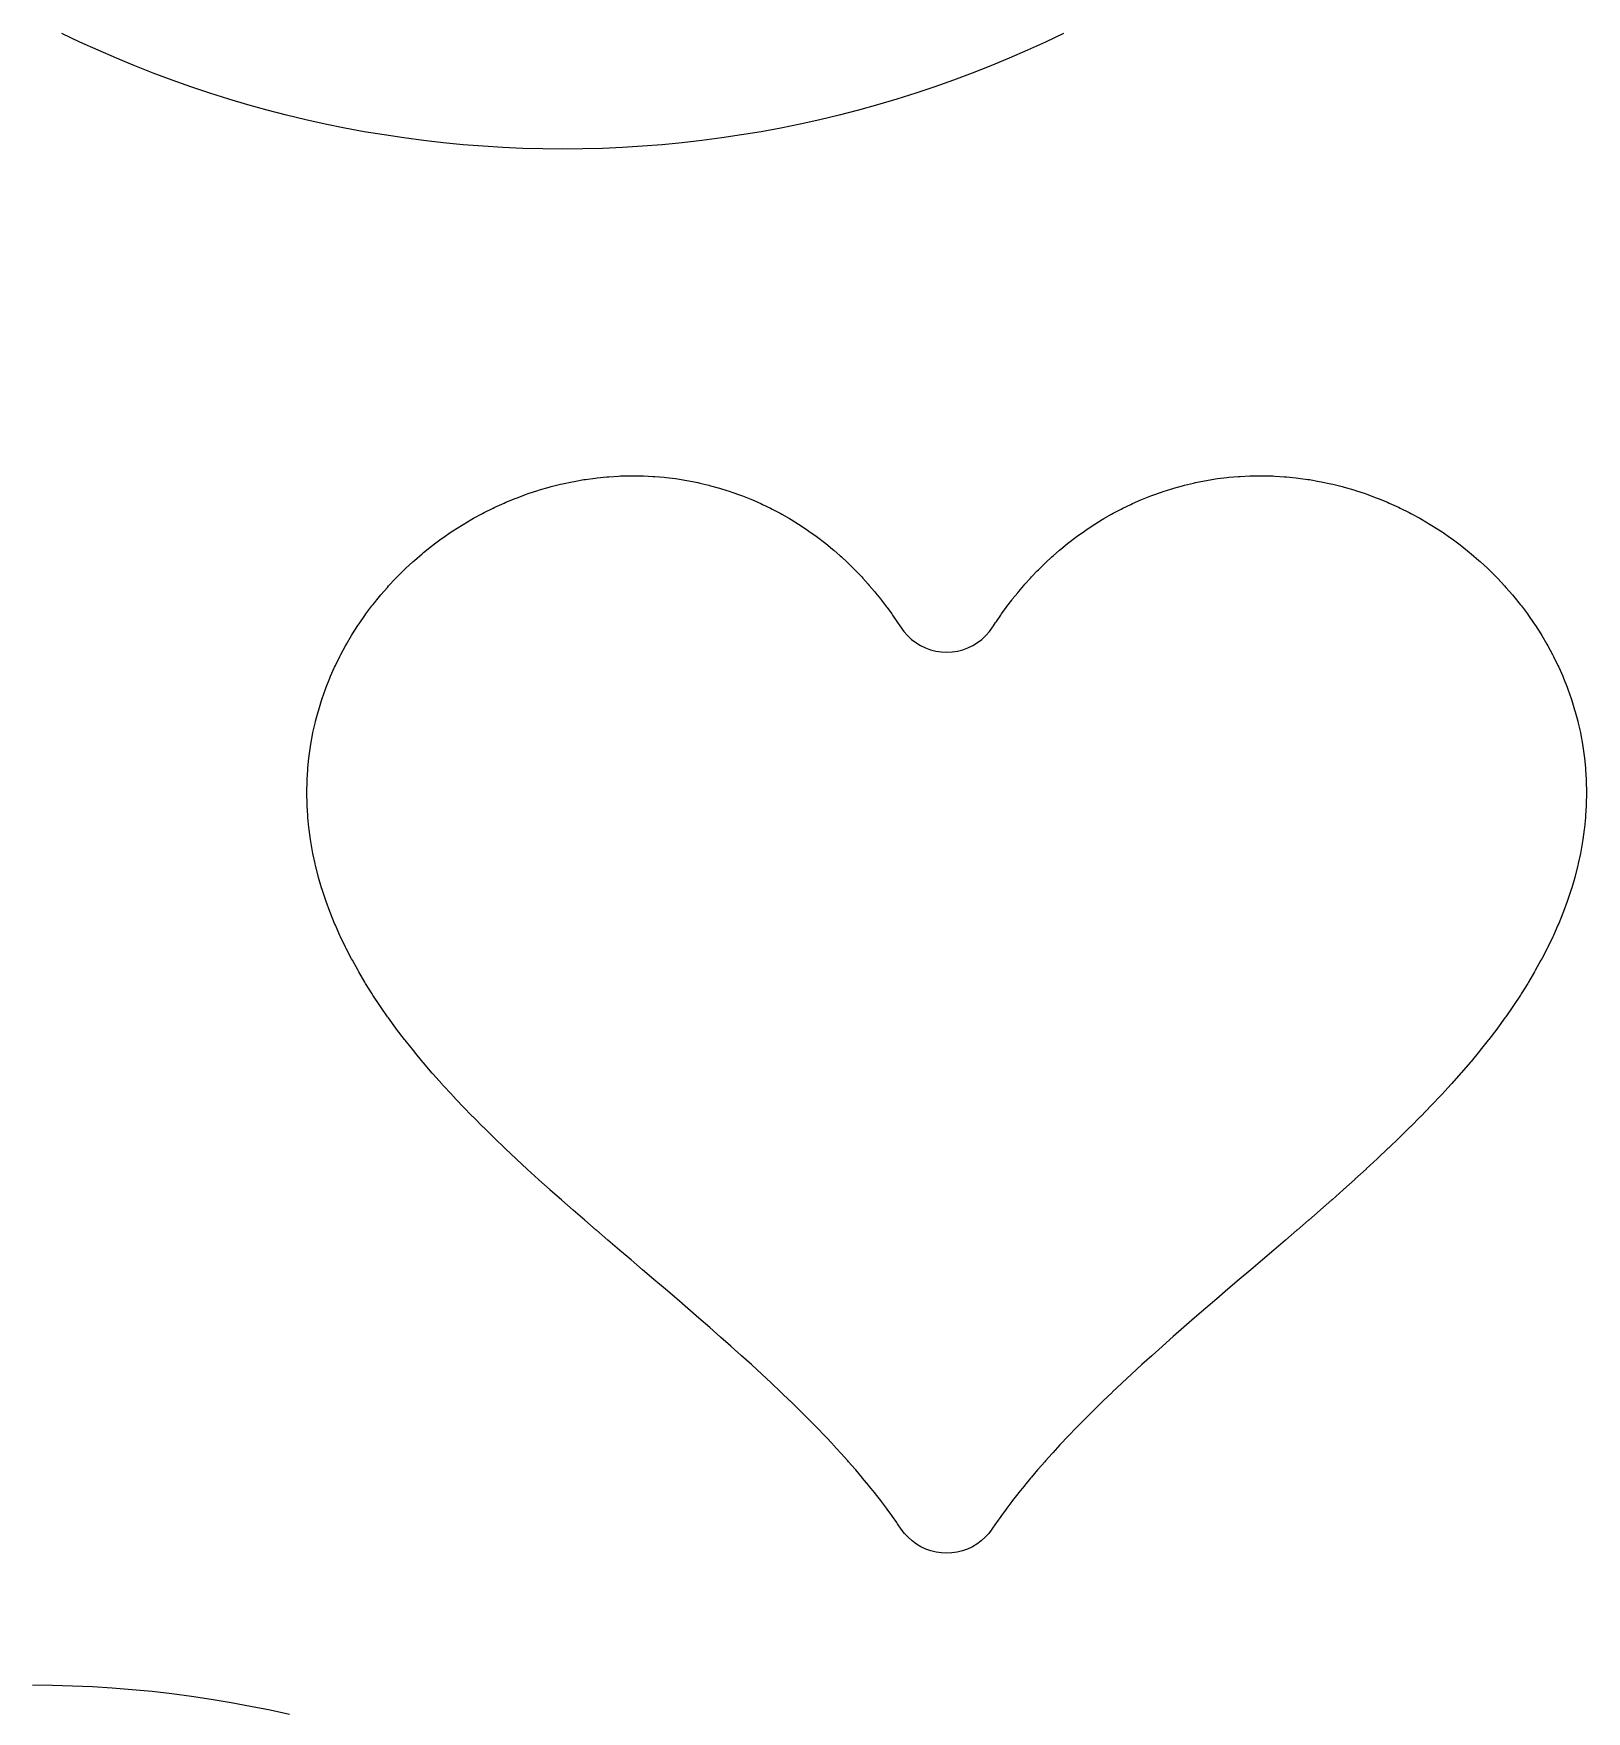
# Model space of a CAD drawing. Header units: metres. Extents: x 10 to 1210, y 10 to 2773.
# Drawn here: x 1027.1 to 1197, y 743.1 to 926.6 of the extents above; entities that cross this region are included whole.
import ezdxf

# ---------------------------------------------------------------- set-up
doc = ezdxf.new("R2010")
doc.units = ezdxf.units.M
doc.layers.add('DIS_KENAR_V91_Z3', color=1, linetype='Continuous')

msp = doc.modelspace()

# ---------------------------------------------------------------- linework, layer by layer
at = {"layer": 'DIS_KENAR_V91_Z3'}
for points in [[(1139.8, 926.65), (1137.83, 925.71), (1135.84, 924.81), (1133.84, 923.94), (1131.83, 923.1), (1129.8, 922.3), (1127.75, 921.54), (1125.7, 920.81), (1123.63, 920.12), (1121.55, 919.46), (1119.45, 918.84), (1117.35, 918.26), (1115.24, 917.71), (1113.12, 917.2), (1110.99, 916.73), (1108.85, 916.3), (1106.71, 915.9), (1104.55, 915.54), (1102.4, 915.22), (1100.23, 914.93), (1098.07, 914.68), (1095.89, 914.48), (1093.72, 914.3), (1091.54, 914.17), (1089.36, 914.08), (1087.18, 914.02), (1085, 914), (1082.82, 914.02), (1080.64, 914.08), (1078.46, 914.17), (1076.28, 914.3), (1074.11, 914.48), (1071.93, 914.68), (1069.77, 914.93), (1067.6, 915.22), (1065.45, 915.54), (1063.29, 915.9), (1061.15, 916.3), (1059.01, 916.73), (1056.88, 917.2), (1054.76, 917.71), (1052.65, 918.26), (1050.55, 918.84), (1048.45, 919.46), (1046.37, 920.12), (1044.3, 920.81), (1042.25, 921.54), (1040.2, 922.3), (1038.17, 923.1), (1036.16, 923.94), (1034.16, 924.81), (1032.17, 925.71), (1030.2, 926.65)], [(1027, 746), (1029.18, 745.98), (1031.36, 745.92), (1033.54, 745.83), (1035.72, 745.7), (1037.89, 745.52), (1040.07, 745.32), (1042.23, 745.07), (1044.4, 744.78), (1046.55, 744.46), (1048.71, 744.1), (1050.85, 743.7), (1052.99, 743.27), (1055.12, 742.8)]]:
    msp.add_lwpolyline(points, dxfattribs=at)
msp.add_lwpolyline([(1067.76, 816.52), (1067.68, 816.62), (1066.82, 817.75), (1066.75, 817.85), (1065.92, 818.98), (1065.84, 819.09), (1065.05, 820.22), (1064.97, 820.34), (1064.22, 821.47), (1064.14, 821.6), (1063.43, 822.73), (1063.35, 822.86), (1062.69, 823.99), (1062.6, 824.14), (1061.98, 825.27), (1061.9, 825.42), (1061.31, 826.54), (1061.23, 826.7), (1060.69, 827.83), (1060.62, 827.99), (1060.12, 829.12), (1060.04, 829.29), (1059.59, 830.41), (1059.52, 830.59), (1059.11, 831.71), (1059.04, 831.9), (1058.68, 833.01), (1058.61, 833.21), (1058.29, 834.32), (1058.23, 834.52), (1057.95, 835.63), (1057.9, 835.84), (1057.67, 836.94), (1057.63, 837.16), (1057.43, 838.25), (1057.4, 838.47), (1057.25, 839.56), (1057.22, 839.79), (1057.12, 840.87), (1057.1, 841.1), (1057.03, 842.18), (1057.02, 842.42), (1057, 843.49), (1057, 843.72), (1057.02, 844.79), (1057.03, 845.03), (1057.1, 846.09), (1057.12, 846.33), (1057.22, 847.38), (1057.25, 847.62), (1057.4, 848.66), (1057.44, 848.9), (1057.62, 849.94), (1057.67, 850.17), (1057.9, 851.2), (1057.96, 851.43), (1058.23, 852.46), (1058.3, 852.68), (1058.61, 853.7), (1058.68, 853.92), (1059.04, 854.92), (1059.12, 855.14), (1059.51, 856.13), (1059.6, 856.35), (1060.03, 857.32), (1060.13, 857.53), (1060.6, 858.5), (1060.71, 858.7), (1061.22, 859.65), (1061.33, 859.85), (1061.88, 860.78), (1062, 860.97), (1062.58, 861.89), (1062.71, 862.08), (1063.33, 862.97), (1063.46, 863.15), (1064.12, 864.03), (1064.25, 864.2), (1064.94, 865.06), (1065.08, 865.23), (1065.81, 866.06), (1065.95, 866.22), (1066.71, 867.03), (1066.86, 867.18), (1067.65, 867.96), (1067.8, 868.11), (1068.62, 868.87), (1068.78, 869.01), (1069.62, 869.73), (1069.78, 869.87), (1070.65, 870.57), (1070.82, 870.7), (1071.71, 871.36), (1071.89, 871.48), (1072.8, 872.12), (1072.98, 872.23), (1073.92, 872.83), (1074.1, 872.94), (1075.05, 873.51), (1075.24, 873.61), (1076.21, 874.14), (1076.4, 874.24), (1077.39, 874.73), (1077.58, 874.82), (1078.58, 875.28), (1078.78, 875.36), (1079.8, 875.78), (1080, 875.86), (1081.02, 876.24), (1081.22, 876.31), (1082.26, 876.65), (1082.46, 876.72), (1083.5, 877.02), (1083.72, 877.08), (1084.76, 877.34), (1084.97, 877.39), (1086.02, 877.61), (1086.24, 877.65), (1087.29, 877.84), (1087.5, 877.87), (1088.56, 878.01), (1088.78, 878.04), (1089.82, 878.15), (1090.05, 878.16), (1091.09, 878.23), (1091.31, 878.24), (1092.36, 878.27), (1092.58, 878.27), (1093.61, 878.26), (1093.84, 878.25), (1094.87, 878.2), (1095.09, 878.18), (1096.11, 878.1), (1096.33, 878.07), (1097.35, 877.95), (1097.57, 877.92), (1098.57, 877.75), (1098.79, 877.71), (1099.78, 877.52), (1099.99, 877.47), (1100.97, 877.24), (1101.18, 877.18), (1102.15, 876.91), (1102.36, 876.85), (1103.3, 876.55), (1103.51, 876.48), (1104.44, 876.15), (1104.65, 876.07), (1105.56, 875.7), (1105.76, 875.62), (1106.66, 875.23), (1106.85, 875.14), (1107.73, 874.71), (1107.92, 874.62), (1108.78, 874.16), (1108.96, 874.06), (1109.8, 873.58), (1109.98, 873.48), (1110.8, 872.97), (1110.97, 872.86), (1111.77, 872.33), (1111.93, 872.21), (1112.71, 871.66), (1112.86, 871.54), (1113.62, 870.97), (1113.77, 870.85), (1114.5, 870.25), (1114.64, 870.13), (1115.35, 869.51), (1115.48, 869.39), (1116.16, 868.76), (1116.3, 868.63), (1116.95, 867.99), (1117.08, 867.86), (1117.71, 867.2), (1117.83, 867.08), (1118.43, 866.41), (1118.54, 866.28), (1119.12, 865.6), (1119.23, 865.47), (1119.78, 864.79), (1119.88, 864.66), (1120.4, 863.97), (1120.5, 863.84), (1120.99, 863.15), (1121.08, 863.02), (1121.55, 862.33), (1121.64, 862.2), (1121.87, 861.84), (1122.31, 861.23), (1122.7, 860.78), (1123.14, 860.37), (1123.62, 860.01), (1124.13, 859.7), (1124.67, 859.44), (1125.23, 859.23), (1125.81, 859.09), (1126.4, 859), (1127, 858.97), (1127.6, 859), (1128.19, 859.09), (1128.77, 859.23), (1129.33, 859.44), (1129.87, 859.7), (1130.38, 860.01), (1130.86, 860.37), (1131.3, 860.78), (1131.69, 861.23), (1132.13, 861.84), (1132.36, 862.2), (1132.45, 862.33), (1132.92, 863.02), (1133.01, 863.15), (1133.5, 863.84), (1133.6, 863.97), (1134.12, 864.66), (1134.22, 864.79), (1134.77, 865.47), (1134.88, 865.6), (1135.46, 866.28), (1135.57, 866.41), (1136.17, 867.08), (1136.29, 867.2), (1136.92, 867.86), (1137.05, 867.99), (1137.7, 868.63), (1137.84, 868.76), (1138.52, 869.39), (1138.65, 869.51), (1139.36, 870.13), (1139.5, 870.25), (1140.23, 870.85), (1140.38, 870.97), (1141.14, 871.54), (1141.29, 871.66), (1142.07, 872.21), (1142.23, 872.33), (1143.03, 872.86), (1143.2, 872.97), (1144.02, 873.48), (1144.2, 873.58), (1145.04, 874.06), (1145.22, 874.16), (1146.08, 874.62), (1146.27, 874.71), (1147.15, 875.14), (1147.34, 875.23), (1148.24, 875.62), (1148.44, 875.7), (1149.35, 876.07), (1149.56, 876.15), (1150.49, 876.48), (1150.7, 876.55), (1151.64, 876.85), (1151.85, 876.91), (1152.82, 877.18), (1153.03, 877.24), (1154.01, 877.47), (1154.22, 877.52), (1155.21, 877.71), (1155.43, 877.75), (1156.43, 877.92), (1156.65, 877.95), (1157.67, 878.07), (1157.89, 878.1), (1158.91, 878.18), (1159.13, 878.2), (1160.16, 878.25), (1160.39, 878.26), (1161.42, 878.27), (1161.64, 878.27), (1162.69, 878.24), (1162.91, 878.23), (1163.95, 878.16), (1164.18, 878.15), (1165.23, 878.04), (1165.44, 878.01), (1166.5, 877.87), (1166.71, 877.84), (1167.76, 877.65), (1167.98, 877.61), (1169.03, 877.39), (1169.24, 877.34), (1170.28, 877.08), (1170.5, 877.02), (1171.54, 876.72), (1171.74, 876.65), (1172.78, 876.31), (1172.98, 876.24), (1174, 875.86), (1174.2, 875.78), (1175.22, 875.36), (1175.42, 875.28), (1176.42, 874.82), (1176.61, 874.73), (1177.6, 874.24), (1177.79, 874.14), (1178.76, 873.61), (1178.95, 873.51), (1179.9, 872.94), (1180.08, 872.83), (1181.02, 872.23), (1181.2, 872.12), (1182.11, 871.48), (1182.29, 871.36), (1183.18, 870.7), (1183.35, 870.57), (1184.22, 869.87), (1184.38, 869.73), (1185.22, 869.01), (1185.38, 868.87), (1186.2, 868.11), (1186.35, 867.96), (1187.14, 867.18), (1187.29, 867.03), (1188.05, 866.22), (1188.19, 866.06), (1188.92, 865.23), (1189.06, 865.06), (1189.75, 864.2), (1189.88, 864.03), (1190.54, 863.15), (1190.67, 862.97), (1191.29, 862.08), (1191.42, 861.89), (1192, 860.97), (1192.12, 860.78), (1192.67, 859.85), (1192.78, 859.65), (1193.29, 858.7), (1193.4, 858.5), (1193.87, 857.53), (1193.97, 857.32), (1194.4, 856.35), (1194.49, 856.13), (1194.88, 855.14), (1194.96, 854.92), (1195.32, 853.92), (1195.39, 853.7), (1195.7, 852.68), (1195.77, 852.46), (1196.04, 851.43), (1196.1, 851.2), (1196.33, 850.17), (1196.38, 849.94), (1196.56, 848.9), (1196.6, 848.66), (1196.75, 847.62), (1196.78, 847.38), (1196.88, 846.33), (1196.9, 846.09), (1196.97, 845.03), (1196.98, 844.79), (1197, 843.72), (1197, 843.49), (1196.98, 842.42), (1196.97, 842.18), (1196.9, 841.1), (1196.88, 840.87), (1196.78, 839.79), (1196.75, 839.56), (1196.6, 838.47), (1196.57, 838.25), (1196.37, 837.16), (1196.33, 836.94), (1196.1, 835.84), (1196.05, 835.63), (1195.77, 834.52), (1195.71, 834.32), (1195.39, 833.21), (1195.32, 833.01), (1194.96, 831.9), (1194.89, 831.71), (1194.48, 830.59), (1194.41, 830.41), (1193.96, 829.29), (1193.88, 829.12), (1193.38, 827.99), (1193.31, 827.83), (1192.77, 826.7), (1192.69, 826.54), (1192.1, 825.42), (1192.02, 825.27), (1191.4, 824.14), (1191.31, 823.99), (1190.65, 822.86), (1190.57, 822.73), (1189.86, 821.6), (1189.78, 821.47), (1189.03, 820.34), (1188.95, 820.22), (1188.16, 819.09), (1188.08, 818.98), (1187.25, 817.85), (1187.18, 817.75), (1186.31, 816.61), (1186.24, 816.52), (1185.37, 815.43), (1185.3, 815.34), (1184.37, 814.21), (1184.3, 814.13), (1183.33, 813), (1183.26, 812.92), (1182.26, 811.79), (1182.2, 811.72), (1181.17, 810.6), (1181.11, 810.53), (1180.05, 809.41), (1179.99, 809.35), (1178.91, 808.23), (1178.85, 808.18), (1177.74, 807.06), (1177.69, 807.01), (1176.56, 805.9), (1176.51, 805.85), (1175.36, 804.74), (1175.32, 804.7), (1174.14, 803.59), (1174.1, 803.56), (1172.91, 802.45), (1172.88, 802.42), (1171.67, 801.32), (1171.64, 801.29), (1170.42, 800.19), (1170.39, 800.17), (1169.16, 799.07), (1169.13, 799.05), (1167.89, 797.96), (1167.87, 797.94), (1166.62, 796.85), (1166.6, 796.84), (1165.35, 795.75), (1165.33, 795.74), (1164.08, 794.66), (1164.07, 794.65), (1162.8, 793.57), (1162.8, 793.57), (1161.54, 792.49), (1160.27, 791.42), (1159.02, 790.35), (1157.78, 789.3), (1156.55, 788.24), (1155.34, 787.2), (1154.13, 786.16), (1152.94, 785.12), (1151.77, 784.1), (1150.61, 783.07), (1150.57, 783.04), (1149.47, 782.05), (1149.43, 782.02), (1148.36, 781.04), (1148.32, 781), (1147.27, 780.04), (1147.22, 780), (1146.2, 779.05), (1146.15, 779), (1145.16, 778.06), (1145.1, 778.01), (1144.14, 777.08), (1144.08, 777.03), (1143.15, 776.11), (1143.09, 776.05), (1142.18, 775.15), (1142.12, 775.09), (1141.25, 774.2), (1141.18, 774.13), (1140.34, 773.26), (1140.27, 773.19), (1139.47, 772.33), (1139.4, 772.25), (1138.62, 771.41), (1138.55, 771.33), (1137.81, 770.51), (1137.73, 770.42), (1137.02, 769.61), (1136.95, 769.52), (1136.27, 768.73), (1136.19, 768.63), (1135.55, 767.86), (1135.47, 767.76), (1134.87, 767.01), (1134.79, 766.9), (1134.21, 766.17), (1134.13, 766.06), (1133.59, 765.35), (1133.51, 765.24), (1133, 764.54), (1132.92, 764.43), (1132.45, 763.76), (1132.36, 763.63), (1131.96, 763.04), (1131.61, 762.58), (1131.21, 762.15), (1130.78, 761.76), (1130.31, 761.41), (1129.81, 761.12), (1129.28, 760.87), (1128.73, 760.67), (1128.16, 760.53), (1127.58, 760.45), (1127, 760.42), (1126.42, 760.45), (1125.84, 760.53), (1125.27, 760.67), (1124.72, 760.87), (1124.19, 761.12), (1123.69, 761.41), (1123.22, 761.76), (1122.79, 762.15), (1122.39, 762.58), (1122.04, 763.04), (1121.64, 763.63), (1121.55, 763.76), (1121.08, 764.43), (1121, 764.54), (1120.49, 765.24), (1120.41, 765.35), (1119.87, 766.06), (1119.79, 766.17), (1119.21, 766.9), (1119.13, 767.01), (1118.53, 767.76), (1118.45, 767.86), (1117.81, 768.63), (1117.73, 768.73), (1117.05, 769.52), (1116.98, 769.61), (1116.27, 770.42), (1116.19, 770.51), (1115.45, 771.33), (1115.38, 771.41), (1114.6, 772.25), (1114.53, 772.33), (1113.73, 773.19), (1113.66, 773.26), (1112.82, 774.13), (1112.75, 774.2), (1111.88, 775.09), (1111.82, 775.15), (1110.91, 776.05), (1110.85, 776.11), (1109.92, 777.03), (1109.86, 777.08), (1108.9, 778.01), (1108.84, 778.06), (1107.85, 779), (1107.8, 779.05), (1106.78, 780), (1106.73, 780.04), (1105.68, 781), (1105.64, 781.04), (1104.57, 782.02), (1104.53, 782.05), (1103.43, 783.04), (1103.39, 783.07), (1102.27, 784.06), (1101.09, 785.09), (1099.9, 786.13), (1098.69, 787.18), (1097.47, 788.23), (1096.23, 789.29), (1094.98, 790.35), (1093.73, 791.42), (1092.47, 792.49), (1091.21, 793.56), (1091.2, 793.57), (1089.94, 794.64), (1089.93, 794.65), (1088.68, 795.73), (1088.66, 795.74), (1087.41, 796.83), (1087.4, 796.84), (1086.15, 797.93), (1086.13, 797.94), (1084.89, 799.03), (1084.87, 799.05), (1083.64, 800.14), (1083.61, 800.17), (1082.39, 801.26), (1082.36, 801.29), (1081.16, 802.39), (1081.12, 802.42), (1079.93, 803.52), (1079.89, 803.56), (1078.72, 804.66), (1078.68, 804.7), (1077.53, 805.81), (1077.48, 805.85), (1076.35, 806.96), (1076.3, 807.01), (1075.2, 808.13), (1075.14, 808.18), (1074.06, 809.29), (1074, 809.35), (1072.95, 810.47), (1072.89, 810.54), (1071.86, 811.66), (1071.8, 811.73), (1070.8, 812.85), (1070.73, 812.93), (1069.77, 814.05), (1069.7, 814.13), (1068.77, 815.26), (1068.69, 815.35), (1067.76, 816.52)], close=True, dxfattribs=at)

doc.saveas('drawing.dxf')
